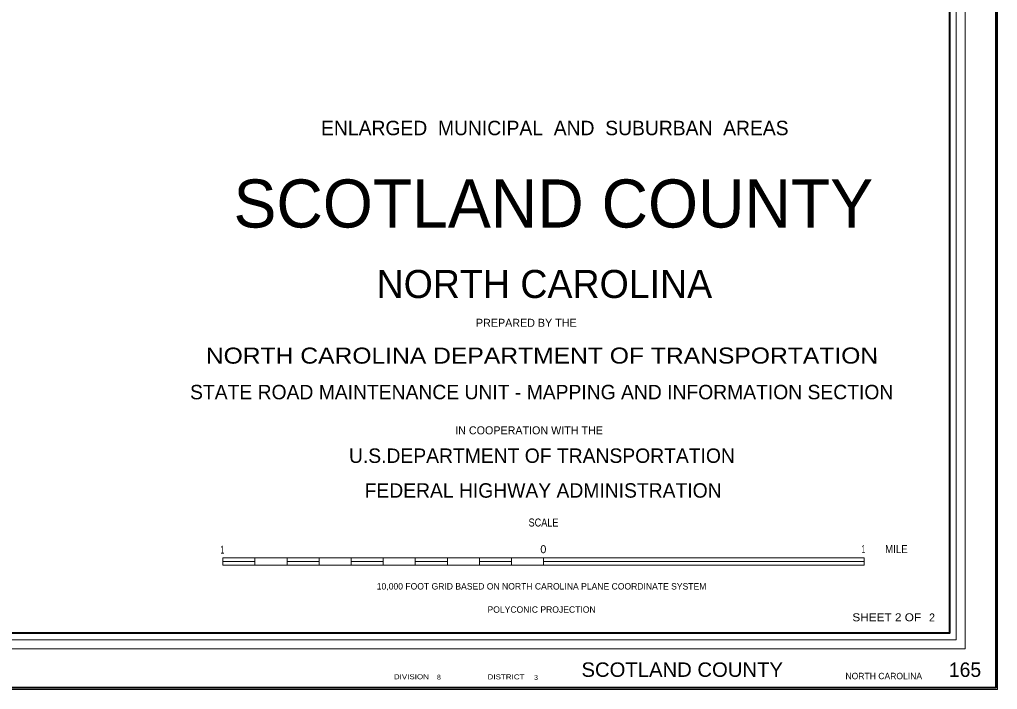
# Model space of a CAD drawing. Extents: x 522409 to 619646, y 94088 to 213827.
# Drawn here: x 599405 to 619040, y 157430 to 170872 of the extents above; entities that cross this region are included whole.
import ezdxf
from ezdxf.enums import TextEntityAlignment as Align

# ---------------------------------------------------------------- set-up
doc = ezdxf.new("R2010")
doc.units = 0
doc.header["$LTSCALE"] = 50
doc.header["$PDMODE"] = 32
doc.header["$PDSIZE"] = 25
doc.layers.add('1', color=7, linetype='Continuous', lineweight=25)
doc.layers.add('20', color=7, linetype='Continuous', lineweight=40)
doc.layers.add('12', color=7, linetype='Continuous')

msp = doc.modelspace()

# ---------------------------------------------------------------- linework, layer by layer
at = {"layer": '1', "lineweight": 13}
msp.add_lwpolyline([(619039.65, 157430.28), (522409.01, 157430.28), (522409.01, 213827.32), (619039.65, 213827.32)], close=True, dxfattribs=at)
at = {"layer": '1'}
msp.add_point((619004.65, 157465.28), dxfattribs=at)
at = {"layer": '20', "lineweight": 13}
for p, q in [((603488.4, 159924.42), (603488.4, 160074.18)), ((603488.4, 160074.18), (609925.78, 160074.18)), ((604132.14, 159924.42), (604132.14, 160074.18)), ((604775.88, 159924.42), (604775.88, 160074.18)), ((605419.61, 159924.42), (605419.61, 160074.18)), ((606063.35, 159924.42), (606063.35, 160074.18)), ((606707.09, 159924.42), (606707.09, 160074.18)), ((607350.83, 159924.42), (607350.83, 160074.18)), ((607994.56, 159924.42), (607994.56, 160074.18)), ((608638.3, 159924.42), (608638.3, 160074.18)), ((609282.04, 159924.42), (609282.04, 160074.18)), ((603488.4, 159999.3), (604132.14, 159999.3)), ((603488.4, 159924.42), (609925.78, 159924.42)), ((604775.88, 159999.3), (605419.61, 159999.3)), ((606063.35, 159999.3), (606707.09, 159999.3)), ((607350.83, 159999.3), (607994.56, 159999.3)), ((608638.3, 159999.3), (609282.04, 159999.3)), ((609925.78, 159999.3), (616363.15, 159999.3))]:
    msp.add_line(p, q, dxfattribs=at)
at = {"layer": '20'}
for points in [[(522444.01, 213792.32), (619004.65, 213792.32), (619004.65, 157465.28), (522444.01, 157465.28)], [(525631.86, 212683.35), (618079.14, 212683.35), (618079.14, 158556.99), (525631.86, 158556.99)]]:
    msp.add_lwpolyline(points, close=True, dxfattribs=at)
at = {"layer": '20', "lineweight": 13}
msp.add_lwpolyline([(525322.67, 213008.82), (525322.67, 158247.71), (525501.22, 158426.39), (525501.22, 212813.99), (618209.75, 212813.99), (618209.75, 158426.39), (525501.22, 158426.39), (525322.67, 158247.71), (618388.33, 158247.71), (618388.33, 213008.82)], close=True, dxfattribs=at)
for points in [[(609925.78, 159924.42), (616363.15, 159924.42), (616363.15, 160074.18)], [(609925.78, 159924.42), (609925.78, 160074.18), (616363.15, 160074.18)]]:
    msp.add_lwpolyline(points, dxfattribs=at)

# ---------------------------------------------------------------- texts
at = {"layer": '12'}
for s, height, rotation, p in [('ENLARGED  MUNICIPAL  AND  SUBURBAN  AREAS', 289.7, 0.002, (610152.68, 168551.38)), ('NORTH CAROLINA', 563.3, 0.007, (609942.77, 165284.38)), ('PREPARED BY THE', 161, 0.006, (609579.98, 164706.59)), ('STATE ROAD MAINTENANCE UNIT - MAPPING AND INFORMATION SECTION', 289.7, 0.002, (609888.9, 163252.17)), ('IN COOPERATION WITH THE', 161, 0.007, (609635.66, 162548.83)), ('U.S.DEPARTMENT OF TRANSPORTATION', 289.7, 0.006, (609893.68, 161975.83)), ('FEDERAL HIGHWAY ADMINISTRATION', 289.7, 0.006, (609917.38, 161277.96))]:
    msp.add_text(s, height=height, rotation=rotation, dxfattribs=at).set_placement(p, align=Align.CENTER)
msp.add_text('    SCOTLAND COUNTY   ', height=965.6, dxfattribs=at).set_placement((609942.74, 166698.15), align=Align.CENTER)
at = {"layer": '12', "width": 1.15}
msp.add_text('NORTH CAROLINA DEPARTMENT OF TRANSPORTATION', height=321.8, rotation=0.007, dxfattribs=at).set_placement((609895.18, 163968.3), align=Align.CENTER)
at = {"layer": '20'}
for s, height, width, p in [('SCALE', 161, 0.85, (609925.57, 160699.14)), ('1', 161, 0.5, (603476.91, 160154.81)), ('1', 161, 0.5, (616347.57, 160165.75)), ('MILE', 161, 0.9, (617009.94, 160165.94)), ('SHEET 2 OF', 160.9, 1.1, (616817.01, 158797.3)), ('SCOTLAND COUNTY    ', 289.7, 1.05, (612936.47, 157682.58)), ('DIVISION', 100, 1.2, (607272.98, 157634.23)), ('DISTRICT', 100, 1.2, (609173.34, 157631.93))]:
    msp.add_text(s, height=height, dxfattribs=dict(at, width=width)).set_placement(p, align=Align.CENTER)
for s, height, p in [('0', 161, (609921.88, 160163.11)), ('2  ', 160.9, (617785.12, 158793.38)), ('165', 289.7, (618388.78, 157681.23))]:
    msp.add_text(s, height=height, dxfattribs=at).set_placement(p, align=Align.CENTER)
for s, rotation, p in [('10,000 FOOT GRID BASED ON NORTH CAROLINA PLANE COORDINATE SYSTEM', 359.995, (609886.44, 159434.71)), ('POLYCONIC PROJECTION', 0.001, (609886.61, 158968.94))]:
    msp.add_text(s, height=128.7, rotation=rotation, dxfattribs=at).set_placement(p, align=Align.CENTER)
for s, height, p in [(' 8', 100, (607748.71, 157624.99)), (' 3', 100, (609698.43, 157621.53)), ('NORTH CAROLINA', 128.7, (615987.41, 157635.13))]:
    msp.add_text(s, height=height, dxfattribs=at).set_placement(p)

doc.saveas('drawing.dxf')
